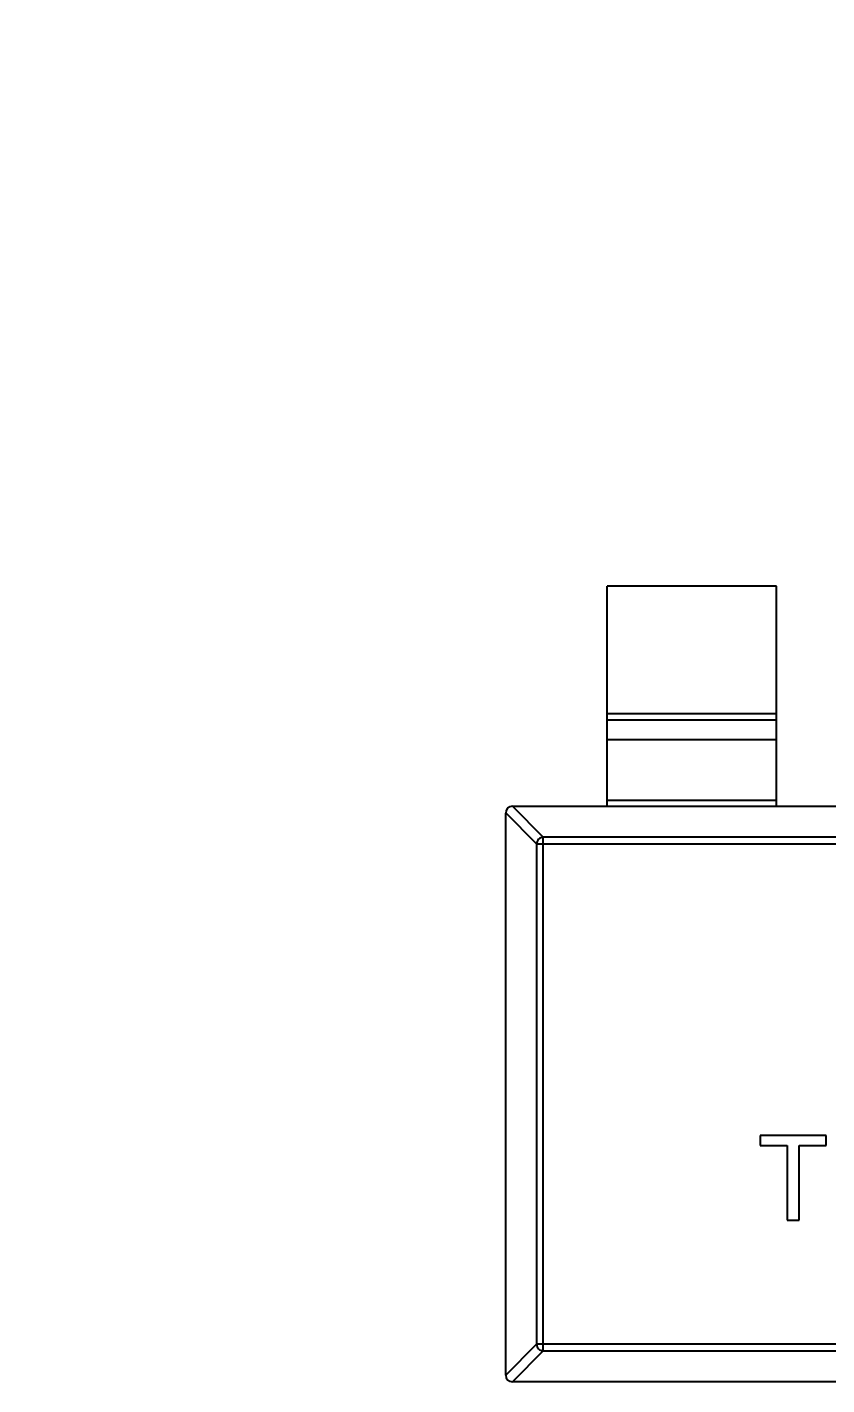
# Model space of a CAD drawing. Header units: inches. Extents: x -36 to 490, y -51 to 98.
# Drawn here: x 410.578 to 412.94, y 6.288 to 10.298 of the extents above; entities that cross this region are included whole.
import ezdxf

# ---------------------------------------------------------------- set-up
doc = ezdxf.new("R2010")
doc.units = ezdxf.units.IN
doc.header["$LTSCALE"] = 1.21
doc.header["$MEASUREMENT"] = 0
doc.header["$PDMODE"] = 3
doc.header["$PDSIZE"] = 0.3125
doc.layers.get('0').update_dxf_attribs({"linetype": 'CONTINUOUS'})
doc.layers.get('Defpoints').update_dxf_attribs({"linetype": 'CONTINUOUS'})
doc.layers.add('DIM', color=3, linetype='CONTINUOUS')
doc.styles.get("Standard").update_dxf_attribs({"font": 'txt', "width": 0.8})
doc.dimstyles.get("Standard").update_dxf_attribs({"dimtxt": 0.15625, "dimasz": 0.1875, "dimexe": 0.125, "dimexo": 0.0625, "dimgap": 0.09, "dimtad": 0, "dimtih": 1, "dimtoh": 1, "dimzin": 4, "dimdsep": 46, "dimtxsty": 'Standard', "dimblk": '_FILLED', "dimblk1": '_FILLED', "dimblk2": '_FILLED', "dimcen": 0.09, "dimazin": 1, "dimtp": 0.01, "dimtm": 0.01, "dimtfac": 1, "dimtofl": 0, "dimtmove": 0, "dimatfit": 3, "dimldrblk": '_FILLED', "dimfxl": 1, "dimtolj": 1, "dimtzin": 4, "dimarcsym": 0})

# ---------------------------------------------------------------- blocks, each defined once
blk = doc.blocks.new('_FILLED')
at = {"color": 0, "linetype": 'ByBlock'}
blk.add_solid([(0, 0), (-1, 0.1667), (-1, -0.1667)], dxfattribs=at)
blk = doc.blocks.new('*D70')
at = {"layer": 'Defpoints', "color": 0}
for p in [(406.8003, 41.9888), (406.8003, -7.0611), (488.6342, -7.0611)]:
    blk.add_point(p, dxfattribs=at)
at = {"layer": 'DIM', "color": 0, "lineweight": -2}
for p, q in [((406.8628, 41.9888), (488.7592, 41.9888)), ((488.6342, 39.4488), (488.6342, 21.3872)), ((488.6342, -4.5211), (488.6342, 13.5405)), ((406.8628, -7.0611), (488.7592, -7.0611))]:
    blk.add_line(p, q, dxfattribs=at)
at = {"layer": 'DIM', "color": 0, "lineweight": -2, "xscale": 2.54, "yscale": 2.54, "zscale": 2.54}
for p, rotation in [((488.6342, 41.9888), 90), ((488.6342, -7.0611), 270)]:
    blk.add_blockref('_FILLED', p, dxfattribs=dict(at, rotation=rotation))
at = {"layer": 'DIM', "color": 0, "insert": (488.6342, 17.4638), "char_height": 2.5, "attachment_point": 5, "rotation": 90, "line_spacing_factor": 2.5}
blk.add_mtext('\\A1;49.05', dxfattribs=at)

msp = doc.modelspace()

# ---------------------------------------------------------------- linework, layer by layer
at = {"color": 7, "linetype": 'Continuous'}
for p, q in [((412.7912, 8.6469), (412.2912, 8.6469)), ((412.2912, 7.9969), (412.2912, 8.6469)), ((412.7912, 7.9969), (412.7912, 8.6469)), ((412.2912, 8.2708), (412.7912, 8.2708)), ((412.7912, 8.251), (412.2912, 8.251)), ((412.7912, 8.1929), (412.2912, 8.1929)), ((412.0109, 7.9969), (412.1023, 7.9055)), ((412.0112, 7.9969), (414.9712, 7.9969)), ((412.2912, 8.0147), (412.7912, 8.0147)), ((412.0826, 7.8858), (411.9912, 7.9772)), ((411.9912, 6.3169), (411.9912, 7.9769)), ((414.8801, 7.9055), (412.1023, 7.9055)), ((412.1023, 6.3883), (412.1023, 7.9055)), ((412.0826, 7.8858), (414.8998, 7.8858)), ((412.0826, 7.8858), (412.0826, 6.408)), ((412.9383, 7.0241), (412.7428, 7.0241)), ((412.7428, 7.0241), (412.7428, 6.9953)), ((412.9383, 6.9953), (412.9383, 7.0241)), ((412.7428, 6.9953), (412.823, 6.9953)), ((412.823, 6.9953), (412.823, 6.7741)), ((412.8582, 6.9953), (412.9383, 6.9953)), ((412.8582, 6.7741), (412.8582, 6.9953)), ((412.823, 6.7741), (412.8582, 6.7741)), ((411.9912, 6.3166), (412.0826, 6.408)), ((412.1023, 6.3883), (412.0109, 6.2969)), ((414.8998, 6.408), (412.0826, 6.408)), ((412.1023, 6.3883), (414.8801, 6.3883)), ((414.9712, 6.2969), (412.0112, 6.2969))]:
    msp.add_line(p, q, dxfattribs=at)
for centre, start, end in [((412.0112, 7.9769), 90, 180), ((412.0112, 6.3169), 180, 270)]:
    msp.add_arc(centre, 0.02, start, end, dxfattribs=at)
for points in [[(412.1023, 7.9055), (412.0998, 7.9054), (412.0947, 7.9043), (412.0883, 7.8999), (412.0839, 7.8934), (412.0827, 7.8883), (412.0826, 7.8858)], [(412.0826, 6.408), (412.0827, 6.4055), (412.0839, 6.4004), (412.0883, 6.394), (412.0947, 6.3896), (412.0998, 6.3884), (412.1023, 6.3883)]]:
    msp.add_open_spline(points, degree=3, knots=[0, 0, 0, 0, 0.249032, 0.5, 0.750968, 1, 1, 1, 1], dxfattribs=at)

# ---------------------------------------------------------------- dimensions: what is measured, and where the dimension line sits
at = {"layer": 'DIM'}
dim = msp.add_linear_dim(base=(488.6342, -7.0611), p1=(406.8003, 41.9888), p2=(406.8003, -7.0611), angle=90, dimstyle='Standard', override={"dimtxt": 2.5, "dimasz": 2.54, "dimtih": 0, "dimtoh": 0, "dimzin": 0, "dimcen": 0.198, "dimadec": 0, "dimazin": 0, "dimtp": 0, "dimtm": 0, "dimtdec": 4, "dimtzin": 0}, dxfattribs=at)
dim.commit()
dim.dimension.update_dxf_attribs({"geometry": '*D70', "text_midpoint": (488.6342, 17.4638)})

doc.saveas('drawing.dxf')
